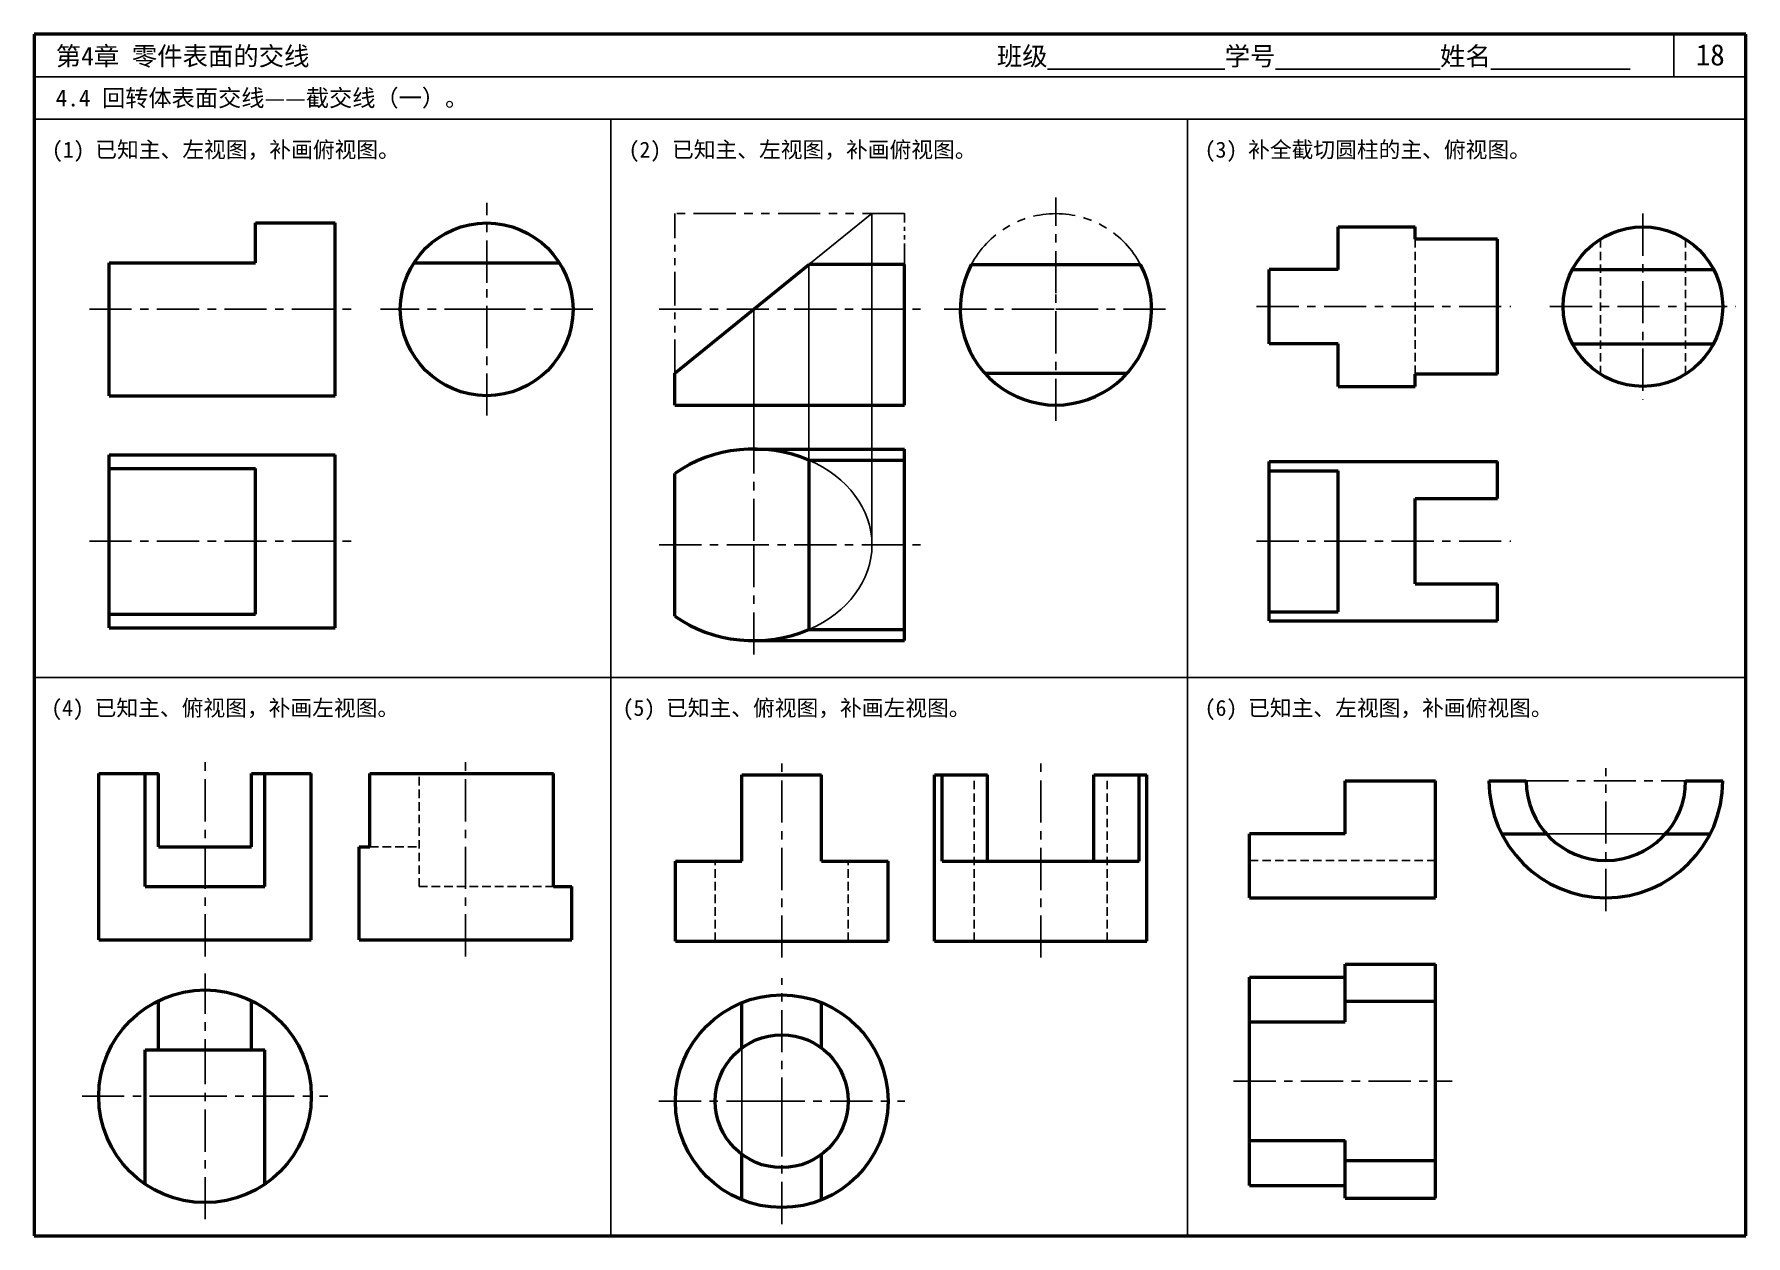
# Model space of a CAD drawing. Header units: millimetres. Extents: x 0 to 322, y 0 to 226.
import ezdxf

# ---------------------------------------------------------------- set-up
doc = ezdxf.new("R2010")
doc.units = ezdxf.units.MM
doc.header["$LTSCALE"] = 0.25
for name, pattern in [('CENTER', [50.8, 31.75, -6.35, 6.35, -6.35]), ('HIDDEN', [9.525, 6.35, -3.175]), ('PHANTOM', [63.5, 31.75, -6.35, 6.35, -6.35, 6.35, -6.35])]:
    doc.linetypes.add(name, pattern=pattern)
for name, color, linetype in [('双点画线层', 7, 'PHANTOM'), ('点画线层', 7, 'CENTER'), ('答案', 1, 'Continuous'), ('虚线层', 7, 'HIDDEN')]:
    doc.layers.add(name, color=color, linetype=linetype)
doc.layers.add('粗实线层', color=7, linetype='Continuous', lineweight=50)
doc.styles.add('宋体', font='', dxfattribs={"height": 3.5})
doc.styles.get('宋体').set_extended_font_data('SimSun')

msp = doc.modelspace()

# ---------------------------------------------------------------- linework, layer by layer
at = {"lineweight": 50}
for p, q in [((322, 226), (0, 226)), ((0, 226), (0, 0)), ((322, 0), (322, 226)), ((0, 0), (322, 0))]:
    msp.add_line(p, q, dxfattribs=at)
for p, q in [((308.49, 218), (308.49, 226)), ((322, 218), (0, 218)), ((322, 210), (0, 210)), ((108.5, 210), (108.5, 0)), ((217, 210), (217, 0)), ((0, 105), (322, 105)), ((20.88, 26.23), (20.88, 9.69))]:
    msp.add_line(p, q)
at = {"layer": '双点画线层'}
msp.add_line((163.75, 192.26), (120.55, 192.26), dxfattribs=at)
at = {"layer": '双点画线层', "ltscale": 0.8}
msp.add_line((120.55, 162.26), (120.55, 192.26), dxfattribs=at)
at = {"layer": '双点画线层', "ltscale": 0.5}
msp.add_line((163.75, 182.66), (163.75, 192.26), dxfattribs=at)
at = {"layer": '双点画线层'}
msp.add_arc((192.22, 174.26), 18, 27.8181, 152.1819, dxfattribs=at)
at = {"layer": '点画线层'}
for p, q in [((85.12, 179.25), (85.12, 194.26)), ((192.22, 177.29), (192.22, 195.26)), ((302.66, 192.27), (302.66, 157.27)), ((85.12, 154.26), (85.12, 179.25)), ((192.22, 153.26), (192.22, 177.29)), ((10.39, 174.26), (60.35, 174.26)), ((85.12, 174.26), (65.12, 174.26)), ((105.12, 174.26), (85.12, 174.26)), ((117.58, 174.26), (166.75, 174.26)), ((171.22, 174.26), (192.22, 174.26)), ((192.22, 174.26), (213.22, 174.26)), ((229.96, 174.77), (277.82, 174.77)), ((285.16, 174.77), (320.16, 174.77)), ((229.96, 130.65), (277.82, 130.65)), ((32.13, 52.54), (32.13, 89.74)), ((140.63, 52.31), (140.63, 89.89)), ((295.69, 61.07), (295.69, 87.94)), ((280.69, 85.57), (310.69, 85.57)), ((32.13, 29.05), (32.13, 49.35)), ((140.63, 21.81), (140.63, 48.43)), ((32.13, 3.1), (32.13, 29.05)), ((9.01, 26.23), (28.29, 26.23)), ((28.29, 26.23), (55.26, 26.23)), ((117.51, 25.31), (137.04, 25.31)), ((137.04, 25.31), (163.76, 25.31)), ((140.63, 2.18), (140.63, 21.81))]:
    msp.add_line(p, q, dxfattribs=at)
at = {"layer": '答案'}
for p, q in [((145.75, 182.66), (157.61, 192.26)), ((157.61, 192.26), (157.61, 129.96)), ((145.75, 182.66), (145.75, 145.88)), ((135.37, 174.26), (135.37, 151.32)), ((284.51, 75.57), (306.87, 75.57)), ((133.13, 15.31), (133.13, 35.31))]:
    msp.add_line(p, q, dxfattribs=at)
at = {"layer": '答案', "lineweight": 50}
for p, q in [((252.57, 189.77), (259.82, 189.77)), ((259.82, 187.46), (259.82, 189.77)), ((275.32, 187.46), (259.82, 187.46)), ((275.32, 162.08), (275.32, 187.46)), ((259.82, 159.77), (259.82, 162.08)), ((275.32, 162.08), (259.82, 162.08)), ((252.57, 159.77), (259.82, 159.77)), ((14.1, 114.37), (14.1, 146.87)), ((14.1, 146.87), (56.6, 146.87)), ((56.6, 114.37), (56.6, 146.87)), ((135.37, 147.96), (163.75, 147.96)), ((145.75, 145.88), (163.75, 145.88)), ((145.75, 145.88), (145.75, 114.04)), ((163.75, 111.96), (163.75, 147.96)), ((232.32, 145.65), (275.32, 145.65)), ((232.32, 115.65), (232.32, 145.65)), ((275.32, 138.65), (275.32, 145.65)), ((14.1, 144.32), (41.6, 144.32)), ((41.6, 116.93), (41.6, 144.32)), ((120.55, 116.55), (120.55, 143.38)), ((232.32, 143.91), (245.32, 143.91)), ((245.32, 117.38), (245.32, 143.91)), ((259.82, 122.65), (259.82, 138.65)), ((259.82, 138.65), (275.32, 138.65)), ((259.82, 122.65), (275.32, 122.65)), ((275.32, 115.65), (275.32, 122.65)), ((14.1, 116.93), (41.6, 116.93)), ((232.32, 117.38), (245.32, 117.38)), ((14.1, 114.37), (56.6, 114.37)), ((145.75, 114.04), (163.75, 114.04)), ((232.32, 115.65), (275.32, 115.65)), ((135.37, 111.96), (163.75, 111.96)), ((63.16, 86.92), (97.68, 86.92)), ((63.16, 73.17), (63.16, 86.92)), ((97.68, 65.67), (97.68, 86.92)), ((169.35, 86.68), (179.35, 86.68)), ((169.35, 55.43), (169.35, 86.68)), ((170.81, 70.43), (170.81, 86.68)), ((179.35, 70.43), (179.35, 86.68)), ((199.35, 70.43), (199.35, 86.68)), ((199.35, 86.68), (209.35, 86.68)), ((207.89, 70.43), (207.89, 86.68)), ((209.35, 55.43), (209.35, 86.68)), ((61.14, 55.67), (61.14, 73.17)), ((61.14, 73.17), (63.16, 73.17)), ((170.81, 70.43), (207.89, 70.43)), ((97.68, 65.67), (101.14, 65.67)), ((101.14, 55.67), (101.14, 65.67)), ((61.14, 55.67), (101.14, 55.67)), ((169.35, 55.43), (209.35, 55.43)), ((228.63, 9.48), (228.63, 48.67)), ((228.63, 48.67), (246.63, 48.67)), ((246.63, 51.07), (263.63, 51.07)), ((246.63, 40.25), (246.63, 51.07)), ((263.63, 7.07), (263.63, 51.07)), ((263.63, 44.07), (246.63, 44.07)), ((228.63, 40.25), (246.63, 40.25)), ((228.63, 17.89), (246.63, 17.89)), ((246.63, 7.07), (246.63, 17.89)), ((263.63, 14.07), (246.63, 14.07)), ((228.63, 9.48), (246.63, 9.48)), ((246.63, 7.07), (263.63, 7.07))]:
    msp.add_line(p, q, dxfattribs=at)
at = {"layer": '答案', "linetype": 'HIDDEN'}
for p, q in [((259.82, 162.08), (259.82, 187.46)), ((72.39, 65.67), (72.39, 86.92)), ((176.85, 55.43), (176.85, 86.68)), ((201.85, 55.43), (201.85, 86.68)), ((63.16, 73.17), (72.39, 73.17)), ((72.39, 65.67), (97.68, 65.67))]:
    msp.add_line(p, q, dxfattribs=at)
at = {"layer": '答案', "linetype": 'CENTER'}
for p, q in [((135.37, 151.32), (135.37, 129.96)), ((10.39, 130.62), (60.35, 130.62)), ((117.58, 129.96), (166.75, 129.96)), ((135.37, 129.96), (135.37, 109.04)), ((81.14, 52.54), (81.14, 89.74)), ((189.35, 52.31), (189.35, 89.89)), ((225.62, 29.07), (266.74, 29.07))]:
    msp.add_line(p, q, dxfattribs=at)
at = {"layer": '答案', "lineweight": 50}
for start_param, end_param in [(4.226871, 5.442117), (0.841069, 2.056314)]:
    msp.add_ellipse((135.37, 129.96), major_axis=(-22.24, 0), ratio=0.809524, start_param=start_param, end_param=end_param, dxfattribs=at)
at = {"layer": '答案'}
msp.add_ellipse((135.37, 129.96), major_axis=(-22.24, 0), ratio=0.809524, start_param=2.056314, end_param=4.226871, dxfattribs=at)
at = {"layer": '粗实线层'}
for p, q in [((41.6, 190.51), (56.6, 190.51)), ((41.6, 183.01), (41.6, 190.51)), ((56.6, 158.01), (56.6, 190.51)), ((245.32, 189.77), (252.57, 189.77)), ((245.32, 181.77), (245.32, 189.77)), ((14.1, 158.01), (14.1, 183.01)), ((14.1, 183.01), (41.6, 183.01)), ((71.42, 183.01), (98.81, 183.01)), ((120.55, 162.26), (145.75, 182.66)), ((163.75, 182.66), (145.75, 182.66)), ((163.75, 156.26), (163.75, 182.66)), ((176.3, 182.66), (208.14, 182.66)), ((232.32, 167.77), (232.32, 181.77)), ((245.32, 181.77), (232.32, 181.77)), ((289.39, 181.77), (315.93, 181.77)), ((245.32, 167.77), (232.32, 167.77)), ((245.32, 159.77), (245.32, 167.77)), ((289.39, 167.77), (315.93, 167.77)), ((120.55, 156.26), (120.55, 162.26)), ((178.81, 162.26), (205.64, 162.26)), ((14.1, 158.01), (56.6, 158.01)), ((245.32, 159.77), (252.57, 159.77)), ((120.55, 156.26), (163.75, 156.26)), ((12.13, 86.92), (23.38, 86.92)), ((12.13, 55.67), (12.13, 86.92)), ((20.88, 65.67), (20.88, 86.92)), ((23.38, 73.17), (23.38, 86.92)), ((40.88, 73.17), (40.88, 86.92)), ((40.88, 86.92), (52.13, 86.92)), ((43.38, 65.67), (43.38, 86.92)), ((52.13, 55.67), (52.13, 86.92)), ((133.13, 86.68), (148.13, 86.68)), ((133.13, 70.43), (133.13, 86.68)), ((148.13, 70.43), (148.13, 86.68)), ((246.63, 85.57), (263.63, 85.57)), ((246.63, 75.57), (246.63, 85.57)), ((263.63, 63.57), (263.63, 85.57)), ((273.69, 85.57), (280.69, 85.57)), ((310.69, 85.57), (317.69, 85.57)), ((228.63, 63.57), (228.63, 75.57)), ((246.63, 75.57), (228.63, 75.57)), ((276.1, 75.57), (284.51, 75.57)), ((306.87, 75.57), (315.29, 75.57)), ((23.38, 73.17), (40.88, 73.17)), ((120.63, 70.43), (133.13, 70.43)), ((120.63, 55.43), (120.63, 70.43)), ((148.13, 70.43), (160.63, 70.43)), ((160.63, 55.43), (160.63, 70.43)), ((20.88, 65.67), (43.38, 65.67)), ((228.63, 63.57), (263.63, 63.57)), ((12.13, 55.67), (52.13, 55.67)), ((120.63, 55.43), (160.63, 55.43)), ((23.38, 34.98), (23.38, 44.21)), ((40.88, 34.98), (40.88, 44.21)), ((133.13, 35.31), (133.13, 43.85)), ((148.13, 35.31), (148.13, 43.85)), ((20.88, 9.69), (20.88, 34.98)), ((20.88, 34.98), (43.38, 34.98)), ((43.38, 9.69), (43.38, 34.98)), ((133.13, 6.77), (133.13, 15.31)), ((148.13, 6.77), (148.13, 15.31))]:
    msp.add_line(p, q, dxfattribs=at)
for centre, radius in [((85.12, 174.26), 16.25), ((302.66, 174.77), 15), ((32.13, 26.23), 20), ((140.63, 25.31), 20), ((140.63, 25.31), 12.5)]:
    msp.add_circle(centre, radius, dxfattribs=at)
for centre, radius, start, end in [((192.22, 174.26), 18, 152.1819, 27.8181), ((295.69, 85.57), 22, 180, 0), ((295.69, 85.57), 15, 180, 0)]:
    msp.add_arc(centre, radius, start, end, dxfattribs=at)
at = {"layer": '虚线层'}
for p, q in [((294.66, 187.46), (294.66, 162.08)), ((310.66, 187.46), (310.66, 162.08)), ((128.13, 55.43), (128.13, 70.43)), ((153.13, 55.43), (153.13, 70.43)), ((263.63, 70.57), (228.63, 70.57))]:
    msp.add_line(p, q, dxfattribs=at)

# ---------------------------------------------------------------- texts
at = {"style": '宋体'}
for s, height, p in [('第4章 零件表面的交线', 3.5, (4.05, 220.13)), ('班级%%U              %%U学号%%U             %%U姓名%%U           ', 3.5, (181.1, 220.13)), ('18', 4, (312.6, 220.13)), ('4.4 回转体表面交线——截交线（一）。', 3.2, (4.05, 212.42)), ('(1) 已知主、左视图，补画俯视图。', 3, (3.33, 202.79)), ('(2) 已知主、左视图，补画俯视图。', 3, (111.83, 202.79)), ('(3) 补全截切圆柱的主、俯视图。', 3, (220.21, 202.79)), ('(4) 已知主、俯视图，补画左视图。', 3, (3.21, 97.79)), ('(5) 已知主、俯视图，补画左视图。', 3, (110.7, 97.79)), ('(6) 已知主、左视图，补画俯视图。', 3, (220.21, 97.79))]:
    msp.add_text(s, height=height, dxfattribs=at).set_placement(p)

doc.saveas('drawing.dxf')
